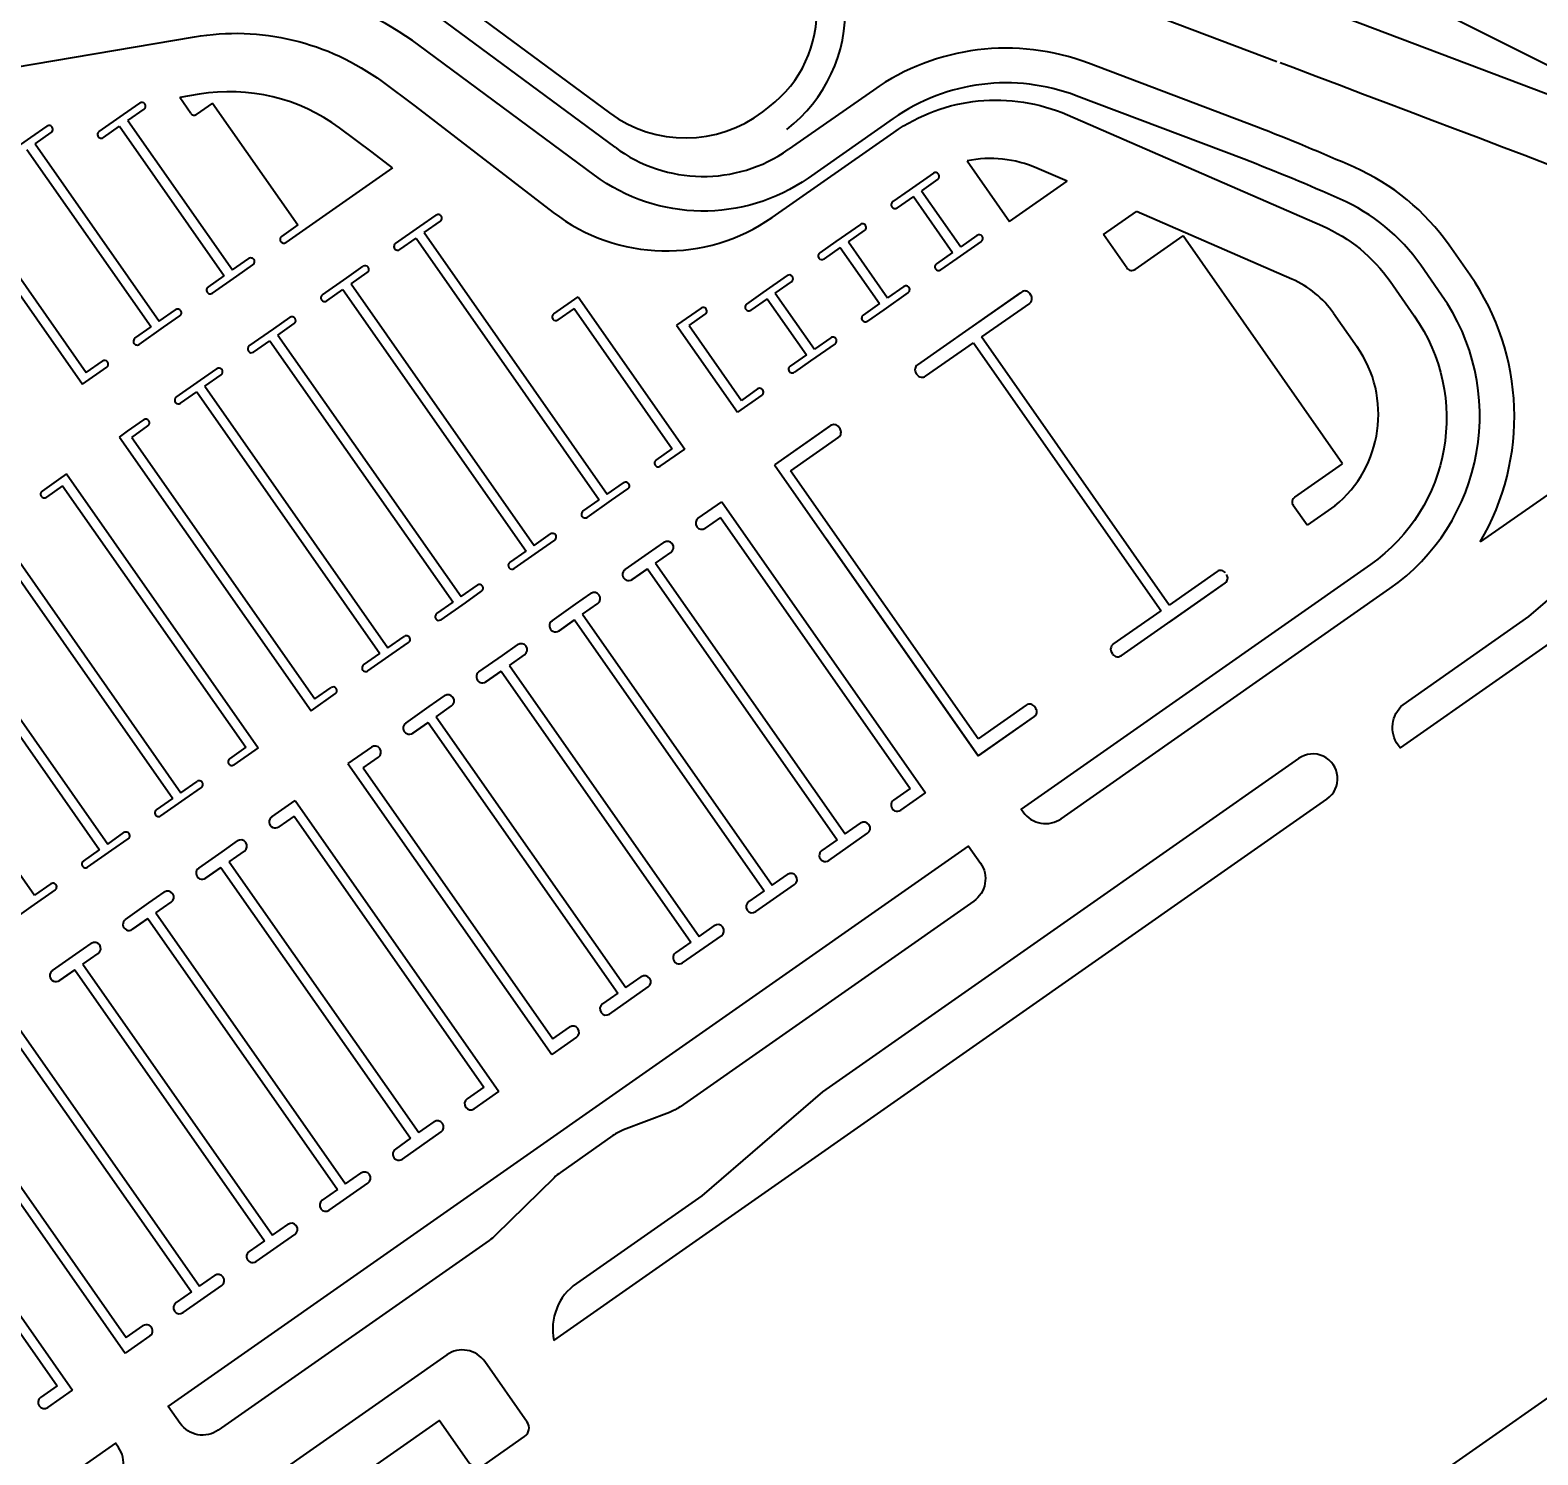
# Model space of a CAD drawing. Header units: millimetres. Extents: x 152904052 to 153933663, y 538271515 to 539240469.
# Drawn here: x 153569656 to 153572697, y 539083246 to 539086119 of the extents above; entities that cross this region are included whole.
import ezdxf
from ezdxf.enums import TextEntityAlignment as Align

# ---------------------------------------------------------------- set-up
doc = ezdxf.new("R2010")
doc.units = ezdxf.units.MM
doc.layers.add('BORD', color=7, linetype='Continuous')
doc.styles.add('IIAC FONT', font='Gulim.ttf')

msp = doc.modelspace()

# ---------------------------------------------------------------- linework, layer by layer
at = {"layer": 'BORD', "color": 137}
for points in [[(153573717, 539085547.9), (153572088.9, 539086362.7, 0.023322), (153570835, 539086918.7)], [(153571147.1, 539085964.9, 0.527725), (153571126.2, 539086364.7, 0.527725)], [(153570824.3, 539085952.5, 0.333935), (153571133.7, 539085954.7, 0.333935)]]:
    msp.add_lwpolyline(points, format="xyb", dxfattribs=at)
at = {"layer": 'BORD', "color": 137, "flags": 128}
for points in [[(153573735.5, 539085521.9), (153573063.6, 539085858.1), (153571908.4, 539086296.1), (153570826.5, 539086900.6)], [(153572170.7, 539086055), (153571376.9, 539086355.9)], [(153570501.3, 539086191.7), (153570824.3, 539085952.5)], [(153570835.8, 539085882.9), (153570481.9, 539086145)], [(153572129.4, 539085924.2), (153571790.5, 539086052.5)], [(153572177.4, 539086053.9), (153572203, 539086044.2), (153572249.7, 539086026.5), (153572296.5, 539086008.7)], [(153571356.7, 539085998.3), (153571185.2, 539085878.2)], [(153572296.5, 539086008.7), (153572343.2, 539085991)], [(153572343.2, 539085991), (153572390, 539085973.3)], [(153572390, 539085973.3), (153572436.7, 539085955.6)], [(153572436.7, 539085955.6), (153572483.5, 539085937.9)], [(153572483.5, 539085937.9), (153572530.2, 539085920.1)], [(153572530.2, 539085920.1), (153572577, 539085902.4), (153572623.7, 539085884.7), (153572670.5, 539085867), (153572717.2, 539085849.2), (153572764, 539085831.5), (153572810.7, 539085813.8), (153572857.5, 539085796.1), (153572875, 539085789.4), (153572902.9, 539085778.7), (153572947.7, 539085760.8), (153572992.1, 539085742.2), (153573036.2, 539085722.9), (153573079.9, 539085702.9), (153573123.5, 539085682.1)], [(153572560.2, 539085625.1), (153572518, 539085685.4)], [(153572739.8, 539085198.5), (153572580.5, 539085087)]]:
    msp.add_lwpolyline(points, dxfattribs=at)
for points in [[(153571181.9, 539085919.1, 0.52436), (153571158.8, 539086412.1)], [(153571790.5, 539086052.5, 0.248218), (153571356.7, 539085998.3)], [(153572326.3, 539085842.6, 0.011634), (153572129.4, 539085924.2)], [(153570835.8, 539085882.9, 0.322552), (153571185.2, 539085878.2)], [(153572518, 539085685.4, 0.13726), (153572326.3, 539085842.6)], [(153572580.5, 539085087, 0.292589), (153572560.2, 539085625.1)]]:
    msp.add_lwpolyline(points, format="xyb", dxfattribs=at)
at = {"layer": 'BORD', "color": 133}
for points in [[(153569340.3, 539085996.2), (153569987.5, 539086105.8, -0.204061), (153570366, 539086015.3), (153570433, 539085965.7), (153570711.2, 539085751.5, 0.327782), (153571152.7, 539085741.5), (153571397.8, 539085913.1, -0.26108), (153571748, 539085948.3), (153572262.2, 539085724.4, -0.138189), (153572398.7, 539085612.8), (153572447.5, 539085543.1, -0.413837), (153572359.2, 539085041.6), (153571654.9, 539084548.4), (153571659.1, 539084542.5, 0.414214), (153571735.7, 539084529), (153572398.4, 539084993.1, 0.414214), (153572502.8, 539085585), (153572460.6, 539085645.2, 0.1373), (153572298.1, 539085778.5, 0.011623), (153572104.4, 539085858.8), (153571765.7, 539085987, 0.248225), (153571396.8, 539085941), (153571225.4, 539085820.9, -0.322554), (153570794.1, 539085826.7), (153570440.2, 539086088.7, 0.204153), (153569956.3, 539086204.5)], [(153570387, 539085841.7), (153570346.2, 539085873.1), (153570280.2, 539085922, 0.204061), (153569996.9, 539085989.8, 0.204061)], [(153570712.6, 539083477), (153572271.5, 539084568.6, 1), (153572214.2, 539084650.5), (153571254.4, 539083978.4), (153571010.6, 539083768.6), (153570758, 539083591.7, 0.300244), (153570712.6, 539083477)], [(153569327, 539082506.7), (153570482.1, 539083315.5), (153570541.8, 539083230.3, 0.414214), (153570571, 539083225.2), (153570653.3, 539083282.8, 0.414214), (153570658.5, 539083312), (153570573, 539083434.1, 0.414214), (153570496.4, 539083447.6), (153569096.2, 539082467.1, 0.414214)]]:
    msp.add_lwpolyline(points, format="xyb", dxfattribs=at)
at = {"layer": 'BORD', "color": 133, "flags": 128}
for points in [[(153569844.5, 539085949.2), (153569877.3, 539085972.2)], [(153569996.9, 539085989.8), (153569958.1, 539085983.2)], [(153569980.5, 539085951.1), (153569958.1, 539085983.2)], [(153570023.8, 539085972.2), (153569991, 539085949.2)], [(153570023.8, 539085972.2), (153570196, 539085726.3)], [(153569795.4, 539085914.8), (153569844.5, 539085949.2)], [(153569853.1, 539085936.9), (153569885.9, 539085959.9)], [(153569853.1, 539085936.9), (153570064.2, 539085635.5)], [(153569608.3, 539085868.1), (153569657.5, 539085902.5)], [(153569657.5, 539085902.5), (153569690.3, 539085925.4)], [(153569666.1, 539085890.2), (153569698.9, 539085913.1)], [(153569804, 539085902.5), (153569836.7, 539085925.5)], [(153569836.7, 539085925.5), (153570047.8, 539085624)], [(153569649.7, 539085878.7), (153569900.4, 539085520.8)], [(153569666.1, 539085890.2), (153569916.7, 539085532.2)], [(153569440.9, 539085863.1), (153569761.5, 539085405.2)], [(153569465.9, 539085862.3), (153569769.3, 539085429)], [(153570387, 539085841.7), (153570171.8, 539085691)], [(153571545.9, 539085855.6), (153571631.6, 539085733.2)], [(153571477.9, 539085830.7), (153571428.8, 539085796.2)], [(153571486.5, 539085818.4), (153571453.8, 539085795.4)], [(153571631.6, 539085733.2), (153571747.5, 539085814.3)], [(153571747.5, 539085814.3), (153571686.6, 539085840.8)], [(153571428.8, 539085796.2), (153571396, 539085773.3)], [(153571437.4, 539085784), (153571404.6, 539085761)], [(153571437.4, 539085784), (153571516.5, 539085670.9)], [(153571453.8, 539085795.4), (153571532.9, 539085682.4)], [(153571820.9, 539085707), (153571887.3, 539085753.5)], [(153572200.9, 539085616.9), (153571887.3, 539085753.5)], [(153570196, 539085726.3), (153570163.2, 539085703.3)], [(153570393.1, 539085688.8), (153570442.3, 539085723.2)], [(153570442.3, 539085723.2), (153570475, 539085746.1)], [(153570450.9, 539085710.9), (153570483.6, 539085733.8)], [(153571330.5, 539085727.4), (153571281.3, 539085693)], [(153570401.7, 539085676.5), (153570434.5, 539085699.4)], [(153570434.5, 539085699.4), (153570803.9, 539085171.9)], [(153570450.9, 539085710.9), (153570820.2, 539085183.4)], [(153571281.3, 539085693), (153571248.6, 539085670.1)], [(153571306.3, 539085692.2), (153571339.1, 539085715.1)], [(153571306.3, 539085692.2), (153571385.5, 539085579.1)], [(153571574.3, 539085693), (153571525.1, 539085658.6)], [(153571565.7, 539085705.3), (153571532.9, 539085682.4)], [(153571868, 539085639.7), (153571820.9, 539085707)], [(153571884.7, 539085636.8), (153571981.3, 539085704.5)], [(153572303.1, 539085244.9), (153571981.3, 539085704.5)], [(153571289.9, 539085680.7), (153571257.2, 539085657.8)], [(153571289.9, 539085680.7), (153571369.1, 539085567.7)], [(153571516.5, 539085670.9), (153571483.8, 539085648)], [(153570064.2, 539085635.5), (153570097, 539085658.4)], [(153570072.8, 539085623.2), (153570105.6, 539085646.1)], [(153570294.8, 539085619.9), (153570327.6, 539085642.9)], [(153570303.4, 539085607.7), (153570336.2, 539085630.6)], [(153571525.1, 539085658.6), (153571492.4, 539085635.7)], [(153570015, 539085601.1), (153570047.8, 539085624)], [(153570023.7, 539085588.8), (153570072.8, 539085623.2)], [(153570245.7, 539085585.5), (153570294.8, 539085619.9)], [(153570303.4, 539085607.7), (153570672.8, 539085080.1)], [(153571183, 539085624.2), (153571133.9, 539085589.8)], [(153571158.9, 539085588.9), (153571191.6, 539085611.9)], [(153571418.2, 539085602.1), (153571385.5, 539085579.1)], [(153570254.3, 539085573.2), (153570287, 539085596.2)], [(153570287, 539085596.2), (153570656.4, 539085068.7)], [(153570712.1, 539085547.1), (153570761.2, 539085581.5)], [(153570761.2, 539085581.5), (153570976.3, 539085274.3)], [(153571133.9, 539085589.8), (153571101.1, 539085566.8)], [(153571142.5, 539085577.5), (153571109.7, 539085554.5)], [(153571142.5, 539085577.5), (153571221.6, 539085464.4)], [(153571158.9, 539085588.9), (153571238, 539085475.9)], [(153571369.1, 539085567.7), (153571336.3, 539085544.7)], [(153571426.8, 539085589.8), (153571377.7, 539085555.4)], [(153571652.9, 539085589.4), (153571445.7, 539085444.3)], [(153571655.4, 539085591.1), (153571542.4, 539085512)], [(153571671.5, 539085568.1), (153571574.9, 539085500.4)], [(153571674.5, 539085584.8), (153571672.1, 539085588.2)], [(153569916.7, 539085532.2), (153569949.5, 539085555.2)], [(153569925.4, 539085519.9), (153569958.1, 539085542.9)], [(153570147.4, 539085516.7), (153570180.1, 539085539.6)], [(153570753.4, 539085557.7), (153570720.7, 539085534.8)], [(153570753.4, 539085557.7), (153570951.3, 539085275.1)], [(153571009.2, 539085558.6), (153570960, 539085524.2)], [(153570985, 539085523.4), (153571017.8, 539085546.3)], [(153571377.7, 539085555.4), (153571344.9, 539085532.4)], [(153572284.9, 539085548.3), (153572332.3, 539085480.6)], [(153569867.6, 539085497.8), (153569900.4, 539085520.8)], [(153569876.2, 539085485.5), (153569925.4, 539085519.9)], [(153570098.2, 539085482.3), (153570147.4, 539085516.7)], [(153570156, 539085504.4), (153570188.7, 539085527.4)], [(153570960, 539085524.2), (153571082.8, 539085348.9)], [(153570985, 539085523.4), (153571090.6, 539085372.6)], [(153570106.8, 539085470), (153570139.6, 539085492.9)], [(153570139.6, 539085492.9), (153570509, 539084965.4)], [(153570156, 539085504.4), (153570525.4, 539084976.9)], [(153571279.4, 539085486.5), (153571230.2, 539085452.1)], [(153571270.8, 539085498.8), (153571238, 539085475.9)], [(153571461.8, 539085421.3), (153571558.5, 539085488.9)], [(153571558.5, 539085488.9), (153571937.1, 539084948.3)], [(153571953.4, 539084959.8), (153571574.9, 539085500.4)], [(153569769.3, 539085429), (153569802.1, 539085451.9)], [(153571221.6, 539085464.4), (153571188.9, 539085441.5)], [(153571230.2, 539085452.1), (153571197.5, 539085429.2)], [(153569761.5, 539085405.2), (153569810.7, 539085439.6)], [(153569999.9, 539085413.5), (153570032.7, 539085436.4)], [(153570008.5, 539085401.2), (153570041.3, 539085424.1)], [(153571445.1, 539085424.2), (153571442.7, 539085427.6)], [(153569950.8, 539085379), (153569999.9, 539085413.5)], [(153569959.4, 539085366.8), (153569992.1, 539085389.7)], [(153569992.1, 539085389.7), (153570361.5, 539084862.2)], [(153570008.5, 539085401.2), (153570377.9, 539084873.6)], [(153571123.3, 539085395.6), (153571090.6, 539085372.6)], [(153571131.9, 539085383.3), (153571082.8, 539085348.9)], [(153569852.5, 539085310.2), (153569885.2, 539085333.2)], [(153569836.1, 539085298.7), (153569852.5, 539085310.2)], [(153569836.1, 539085298.7), (153570222.7, 539084746.6)], [(153569861.1, 539085297.9), (153569893.8, 539085320.9)], [(153569861.1, 539085297.9), (153570230.5, 539084770.4)], [(153571270.4, 539085321.6), (153571157.4, 539085242.4)], [(153571267.9, 539085319.8), (153571157.4, 539085242.4)], [(153571286.5, 539085298.5), (153571189.9, 539085230.8)], [(153571289.5, 539085315.2), (153571287.1, 539085318.6)], [(153570918.5, 539085252.2), (153570951.3, 539085275.1)], [(153570927.1, 539085239.9), (153570976.3, 539085274.3)], [(153571157.4, 539085242.4), (153571568.2, 539084655.7)], [(153572206.5, 539085177.2), (153572303.1, 539085244.9)], [(153569713.2, 539085212.7), (153569680.4, 539085189.8)], [(153569729.6, 539085224.2), (153569713.2, 539085212.7)], [(153569729.6, 539085224.2), (153570116.2, 539084672.1)], [(153570820.2, 539085183.4), (153570853, 539085206.3)], [(153571568.4, 539084690.2), (153571189.9, 539085230.8)], [(153569721.8, 539085200.4), (153569689.1, 539085177.5)], [(153569721.8, 539085200.4), (153570091.2, 539084672.9)], [(153570828.8, 539085171.1), (153570861.6, 539085194)], [(153570771.1, 539085149), (153570803.9, 539085171.9)], [(153570779.7, 539085136.7), (153570828.8, 539085171.1)], [(153571003.6, 539085134.8), (153571050.9, 539085167.8)], [(153571050.9, 539085167.8), (153571461.7, 539084581.1)], [(153572231.4, 539085120.7), (153572203.5, 539085160.5)], [(153572287.3, 539085159.9), (153572231.4, 539085120.7)], [(153571048.6, 539085136.2), (153571017.7, 539085114.6)], [(153571048.6, 539085136.2), (153571431.2, 539084589.8)], [(153569574.4, 539085097.2), (153569943.8, 539084569.6)], [(153569590.8, 539085108.6), (153569960.1, 539084581.1)], [(153570672.8, 539085080.1), (153570705.6, 539085103.1)], [(153570681.4, 539085067.8), (153570714.2, 539085090.8)], [(153570903.4, 539085064.6), (153570934.3, 539085086.2)], [(153571568.2, 539084655.7), (153571261.8, 539085093.2)], [(153570623.6, 539085045.7), (153570656.4, 539085068.7)], [(153570632.3, 539085033.4), (153570681.4, 539085067.8)], [(153570917.5, 539085044.5), (153570948.4, 539085066.1)], [(153570901.1, 539085033), (153571283.7, 539084486.6)], [(153570917.5, 539085044.5), (153571300.1, 539084498.1)], [(153572050.1, 539085027.4), (153571953.4, 539084959.8)], [(153569426.9, 539084993.9), (153569796.3, 539084466.4)], [(153569443.3, 539085005.4), (153569812.7, 539084477.9)], [(153570525.4, 539084976.9), (153570558.1, 539084999.8)], [(153571856.5, 539084857.6), (153572064.6, 539085003.2)], [(153572066.2, 539085004.4), (153571953.2, 539084925.2)], [(153570476.2, 539084942.5), (153570509, 539084965.4)], [(153570484.8, 539084930.2), (153570534, 539084964.6)], [(153570534, 539084964.6), (153570566.7, 539084987.5)], [(153570756, 539084961.3), (153570786.9, 539084983)], [(153570770.1, 539084941.2), (153570801, 539084962.8)], [(153570753.7, 539084929.7), (153571136.3, 539084383.4)], [(153570770.1, 539084941.2), (153571152.6, 539084394.8)], [(153571840.4, 539084880.6), (153571937.1, 539084948.3)], [(153569295.9, 539084902.2), (153569665.2, 539084374.6)], [(153570377.9, 539084873.6), (153570410.7, 539084896.6)], [(153570386.5, 539084861.4), (153570419.3, 539084884.3)], [(153570608.5, 539084858.1), (153570639.4, 539084879.7)], [(153570328.8, 539084839.2), (153570361.5, 539084862.2)], [(153570337.4, 539084826.9), (153570386.5, 539084861.4)], [(153570622.6, 539084838), (153570653.5, 539084859.6)], [(153570622.6, 539084838), (153571005.2, 539084291.6)], [(153571839.8, 539084860.5), (153571837.4, 539084863.9)], [(153570606.2, 539084826.5), (153570988.8, 539084280.1)], [(153570222.7, 539084746.6), (153570271.8, 539084781.1)], [(153570230.5, 539084770.4), (153570263.2, 539084793.3)], [(153570461.1, 539084754.9), (153570492, 539084776.5)], [(153570475.2, 539084734.7), (153570506.1, 539084756.3)], [(153571665.1, 539084757.9), (153571568.4, 539084690.2)], [(153571684.2, 539084751.5), (153571681.8, 539084754.9)], [(153570458.8, 539084723.2), (153570841.4, 539084176.9)], [(153570475.2, 539084734.7), (153570857.8, 539084188.3)], [(153571681.2, 539084734.8), (153571568.2, 539084655.7)], [(153571568.2, 539084655.7), (153571679.6, 539084733.7)], [(153570091.2, 539084672.9), (153570058.4, 539084649.9)], [(153570116.2, 539084672.1), (153570067, 539084637.7)], [(153570344.5, 539084673.2), (153570297.2, 539084640.1)], [(153570297.2, 539084640.1), (153570708.1, 539084053.4)], [(153570327.7, 539084631.5), (153570358.6, 539084653.1)], [(153570327.7, 539084631.5), (153570710.3, 539084085.1)], [(153569960.1, 539084581.1), (153569992.9, 539084604.1)], [(153569911, 539084546.7), (153569943.8, 539084569.6)], [(153569919.6, 539084534.4), (153569968.7, 539084568.8)], [(153569968.7, 539084568.8), (153570001.5, 539084591.8)], [(153570143.5, 539084532.5), (153570190.8, 539084565.6)], [(153570190.8, 539084565.6), (153570601.6, 539083978.8)], [(153571431.2, 539084589.8), (153571397.6, 539084566.4)], [(153571411.8, 539084546.2), (153571461.7, 539084581.1)], [(153570188.5, 539084534), (153570157.6, 539084512.4)], [(153570188.5, 539084534), (153570571, 539083987.6)], [(153571300.1, 539084498.1), (153571330.9, 539084519.7)], [(153569812.7, 539084477.9), (153569845.5, 539084500.8)], [(153569821.3, 539084465.6), (153569854.1, 539084488.5)], [(153570043.3, 539084462.3), (153570074.2, 539084484)], [(153571283.7, 539084486.6), (153571252.9, 539084465)], [(153571267, 539084444.8), (153571345.1, 539084499.5)], [(153569763.5, 539084443.5), (153569796.3, 539084466.4)], [(153569772.1, 539084431.2), (153569821.3, 539084465.6)], [(153570057.4, 539084442.2), (153570088.3, 539084463.8)], [(153570041, 539084430.7), (153570423.6, 539083884.4)], [(153570057.4, 539084442.2), (153570440, 539083895.8)], [(153571152.6, 539084394.8), (153571183.5, 539084416.4)], [(153569706.6, 539084385.3), (153569657.5, 539084350.9)], [(153569698, 539084397.6), (153569665.2, 539084374.6)], [(153571136.3, 539084383.4), (153571105.4, 539084361.8)], [(153571119.6, 539084341.5), (153571197.7, 539084396.2)], [(153569895.9, 539084359.1), (153569926.7, 539084380.7)], [(153569910, 539084339), (153569940.8, 539084360.6)], [(153569657.5, 539084350.9), (153569624.7, 539084327.9)], [(153569893.6, 539084327.5), (153570276.2, 539083781.1)], [(153569910, 539084339), (153570292.5, 539083792.6)], [(153570972.1, 539084238.3), (153571050.2, 539084293)], [(153571005.2, 539084291.6), (153571036, 539084313.2)], [(153569748.4, 539084255.8), (153569779.3, 539084277.5)], [(153570988.8, 539084280.1), (153570958, 539084258.5)], [(153569762.5, 539084235.7), (153569793.4, 539084257.3)], [(153569762.5, 539084235.7), (153570145.1, 539083689.3)], [(153569746.1, 539084224.2), (153570128.7, 539083677.9)], [(153570857.8, 539084188.3), (153570888.6, 539084209.9)], [(153570841.4, 539084176.9), (153570810.5, 539084155.3)], [(153570824.7, 539084135.1), (153570902.8, 539084189.7)], [(153569598.7, 539084121), (153569981.3, 539083574.6)], [(153569615.1, 539084132.5), (153569997.6, 539083586.1)], [(153570710.3, 539084085.1), (153570743.8, 539084108.6)], [(153570758, 539084088.3), (153570708.1, 539084053.4)], [(153569437.1, 539084037.9), (153569848, 539083451.2)], [(153569467.6, 539084029.2), (153569850.2, 539083482.8)], [(153570571, 539083987.6), (153570537.5, 539083964.1)], [(153569330.6, 539083963.3), (153569741.5, 539083376.6)], [(153570551.7, 539083943.9), (153570601.6, 539083978.8)], [(153569328.4, 539083931.7), (153569710.9, 539083385.3)], [(153570406.9, 539083842.5), (153570485, 539083897.2)], [(153570440, 539083895.8), (153570470.8, 539083917.4)], [(153570423.6, 539083884.4), (153570392.8, 539083862.8)], [(153570292.5, 539083792.6), (153570323.4, 539083814.2)], [(153570276.2, 539083781.1), (153570245.3, 539083759.5)], [(153570259.5, 539083739.3), (153570337.5, 539083794)], [(153570112, 539083636), (153570190.1, 539083690.7)], [(153570145.1, 539083689.3), (153570175.9, 539083710.9)], [(153570128.7, 539083677.9), (153570097.9, 539083656.3)], [(153569997.6, 539083586.1), (153570028.5, 539083607.7)], [(153569981.3, 539083574.6), (153569950.4, 539083553)], [(153569964.6, 539083532.8), (153570042.6, 539083587.5)], [(153569850.2, 539083482.8), (153569883.7, 539083506.3)], [(153569897.9, 539083486.1), (153569848, 539083451.2)], [(153569710.9, 539083385.3), (153569677.4, 539083361.9)], [(153569691.6, 539083341.6), (153569741.5, 539083376.6)]]:
    msp.add_lwpolyline(points, dxfattribs=at)
for points in [[(153569885.9, 539085959.9, 1), (153569877.3, 539085972.2)], [(153569980.5, 539085951.1, 0.414214), (153569991, 539085949.2)], [(153569698.9, 539085913.1, 1), (153569690.3, 539085925.4)], [(153569795.4, 539085914.8, 1), (153569804, 539085902.5)], [(153571686.6, 539085840.8, 0.154151), (153571545.9, 539085855.6)], [(153571486.5, 539085818.4, 1), (153571477.9, 539085830.7)], [(153571396, 539085773.3, 1), (153571404.6, 539085761)], [(153570483.6, 539085733.8, 1), (153570475, 539085746.1)], [(153571339.1, 539085715.1, 1), (153571330.5, 539085727.4)], [(153570163.2, 539085703.3, 1), (153570171.8, 539085691)], [(153571574.3, 539085693, 1), (153571565.7, 539085705.3)], [(153570105.6, 539085646.1, 1), (153570097, 539085658.4)], [(153570393.1, 539085688.8, 1), (153570401.7, 539085676.5)], [(153571248.6, 539085670.1, 1), (153571257.2, 539085657.8)], [(153570336.2, 539085630.6, 1), (153570327.6, 539085642.9)], [(153571483.8, 539085648, 1), (153571492.4, 539085635.7)], [(153571868, 539085639.7, 0.414214), (153571884.7, 539085636.8)], [(153570015, 539085601.1, 1), (153570023.7, 539085588.8)], [(153571191.6, 539085611.9, 1), (153571183, 539085624.2)], [(153571426.8, 539085589.8, 1), (153571418.2, 539085602.1)], [(153572284.9, 539085548.3, 0.138189), (153572200.9, 539085616.9)], [(153570245.7, 539085585.5, 1), (153570254.3, 539085573.2)], [(153571672.1, 539085588.2, 0.414214), (153571655.4, 539085591.1)], [(153571671.5, 539085568.1, 0.414214), (153571674.5, 539085584.8)], [(153569958.1, 539085542.9, 1), (153569949.5, 539085555.2)], [(153570188.7, 539085527.4, 1), (153570180.1, 539085539.6)], [(153570712.1, 539085547.1, 1), (153570720.7, 539085534.8)], [(153571017.8, 539085546.3, 1), (153571009.2, 539085558.6)], [(153571101.1, 539085566.8, 1), (153571109.7, 539085554.5)], [(153571336.3, 539085544.7, 1), (153571344.9, 539085532.4)], [(153569867.6, 539085497.8, 1), (153569876.2, 539085485.5)], [(153570098.2, 539085482.3, 1), (153570106.8, 539085470)], [(153571279.4, 539085486.5, 1), (153571270.8, 539085498.8)], [(153572287.3, 539085159.9, 0.393758), (153572332.3, 539085480.6)], [(153569810.7, 539085439.6, 1), (153569802.1, 539085451.9)], [(153570041.3, 539085424.1, 1), (153570032.7, 539085436.4)], [(153571188.9, 539085441.5, 1), (153571197.5, 539085429.2)], [(153571445.7, 539085444.3, 0.414214), (153571442.7, 539085427.6)], [(153571445.1, 539085424.2, 0.414214), (153571461.8, 539085421.3)], [(153571131.9, 539085383.3, 1), (153571123.3, 539085395.6)], [(153569950.8, 539085379, 1), (153569959.4, 539085366.8)], [(153569893.8, 539085320.9, 1), (153569885.2, 539085333.2)], [(153571287.1, 539085318.6, 0.414214), (153571270.4, 539085321.6)], [(153571286.5, 539085298.5, 0.414214), (153571289.5, 539085315.2)], [(153570918.5, 539085252.2, 1), (153570927.1, 539085239.9)], [(153570861.6, 539085194, 1), (153570853, 539085206.3)], [(153569680.4, 539085189.8, 1), (153569689.1, 539085177.5)], [(153572206.5, 539085177.2, 0.414214), (153572203.5, 539085160.5)], [(153570771.1, 539085149, 1), (153570779.7, 539085136.7)], [(153571003.6, 539085134.8, 1), (153571017.7, 539085114.6)], [(153570714.2, 539085090.8, 1), (153570705.6, 539085103.1)], [(153570948.4, 539085066.1, 1), (153570934.3, 539085086.2)], [(153570623.6, 539085045.7, 1), (153570632.3, 539085033.4)], [(153570856.2, 539085031.5, 1.004253), (153570870.3, 539085011.4)], [(153572066.8, 539085024.5, 0.414214), (153572050.1, 539085027.4)], [(153572066.2, 539085004.4, 0.414214), (153572069.2, 539085021.1)], [(153570566.7, 539084987.5, 1), (153570558.1, 539084999.8)], [(153570801, 539084962.8, 1), (153570786.9, 539084983)], [(153570476.2, 539084942.5, 1), (153570484.8, 539084930.2)], [(153570708.7, 539084928.3, 1.004253), (153570722.8, 539084908.1)], [(153570419.3, 539084884.3, 1), (153570410.7, 539084896.6)], [(153570653.5, 539084859.6, 1), (153570639.4, 539084879.7)], [(153571840.4, 539084880.6, 0.414214), (153571837.4, 539084863.9)], [(153570328.8, 539084839.2, 1), (153570337.4, 539084826.9)], [(153571839.8, 539084860.5, 0.414214), (153571856.5, 539084857.6)], [(153570561.3, 539084825, 1.004253), (153570575.4, 539084804.9)], [(153570271.8, 539084781.1, 1), (153570263.2, 539084793.3)], [(153570506.1, 539084756.3, 1), (153570492, 539084776.5)], [(153571681.8, 539084754.9, 0.414214), (153571665.1, 539084757.9)], [(153571681.2, 539084734.8, 0.414214), (153571684.2, 539084751.5)], [(153570413.8, 539084721.8, 1.004253), (153570427.9, 539084701.7)], [(153570358.6, 539084653.1, 1), (153570344.4, 539084673.3)], [(153570058.4, 539084649.9, 1), (153570067, 539084637.7)], [(153570001.5, 539084591.8, 1), (153569992.9, 539084604.1)], [(153571397.6, 539084566.4, 1), (153571411.8, 539084546.2)], [(153569911, 539084546.7, 1), (153569919.6, 539084534.4)], [(153570143.5, 539084532.6, 1), (153570157.6, 539084512.4)], [(153571345.1, 539084499.5, 1), (153571330.9, 539084519.7)], [(153569854.1, 539084488.5, 1), (153569845.5, 539084500.8)], [(153570088.3, 539084463.8, 1), (153570074.2, 539084484)], [(153569763.5, 539084443.5, 1), (153569772.1, 539084431.2)], [(153571252.9, 539084465, 1), (153571267, 539084444.8)], [(153569996.1, 539084429.3, 1.004253), (153570010.2, 539084409.1)], [(153571197.7, 539084396.2, 1), (153571183.5, 539084416.4)], [(153569706.6, 539084385.3, 1), (153569698, 539084397.6)], [(153569940.8, 539084360.6, 1), (153569926.7, 539084380.7)], [(153571105.4, 539084361.8, 1), (153571119.6, 539084341.5)], [(153569848.6, 539084326, 1.004253), (153569862.7, 539084305.9)], [(153571050.2, 539084293, 1), (153571036, 539084313.2)], [(153569793.4, 539084257.3, 1), (153569779.3, 539084277.5)], [(153570958, 539084258.5, 1), (153570972.1, 539084238.3)], [(153569701.2, 539084222.8, 1.004253), (153569715.3, 539084202.6)], [(153570902.8, 539084189.7, 1), (153570888.6, 539084209.9)], [(153570810.5, 539084155.3, 1), (153570824.7, 539084135.1)], [(153570758, 539084088.3, 1), (153570743.8, 539084108.6)], [(153570537.5, 539083964.1, 1), (153570551.7, 539083943.9)], [(153570485, 539083897.2, 1), (153570470.8, 539083917.4)], [(153570392.8, 539083862.8, 1), (153570406.9, 539083842.5)], [(153570337.5, 539083794, 1), (153570323.4, 539083814.2)], [(153570245.3, 539083759.5, 1), (153570259.5, 539083739.3)], [(153570190.1, 539083690.7, 1), (153570175.9, 539083710.9)], [(153570097.9, 539083656.3, 1), (153570112, 539083636)], [(153570042.6, 539083587.5, 1), (153570028.5, 539083607.7)], [(153569950.4, 539083553, 1), (153569964.6, 539083532.8)], [(153569897.9, 539083486.1, 1), (153569883.7, 539083506.3)], [(153569677.4, 539083361.9, 1), (153569691.6, 539083341.6)]]:
    msp.add_lwpolyline(points, format="xyb", dxfattribs=at)
at = {"layer": 'BORD', "color": 137}
msp.add_lwpolyline([(153571133.7, 539085954.7), (153571147.1, 539085964.9)], dxfattribs=at)
at = {"layer": 'BORD', "color": 133}
for points in [[(153571585.1, 539082568.1), (153573732.7, 539084072), (153573691.4, 539084131, -0.414214), (153573694, 539084145.7), (153573726.8, 539084168.6), (153573106.7, 539085054.1), (153573074, 539085031.2, -0.414214), (153573058.4, 539085033.9), (153573018.1, 539085091.4), (153572419, 539084671.8), (153572415.1, 539084677.3, -0.390331), (153572424.9, 539084758.9), (153572678.6, 539084936.5), (153572863.9, 539085096, -0.859446), (153573654.9, 539083882.9), (153572088.2, 539082785.9), (153571808.6, 539082629), (153571607.1, 539082487.9, -0.414214), (153571552.6, 539082497.5), (153571530.1, 539082529.6)], [(153570967.1, 539083948.1, -0.061085), (153570945.6, 539083936.7), (153570853.1, 539083901.2, 0.061322), (153570831.5, 539083889.8), (153570725.5, 539083815.5, 0.041311), (153570712.8, 539083805), (153570594.4, 539083688.8, -0.041075), (153570581.8, 539083678.3), (153570035.6, 539083295.8, -0.414214), (153569959, 539083309.3), (153569934.8, 539083343.9), (153571548.5, 539084473.8), (153571572.7, 539084439.3, -0.414214), (153571559.2, 539084362.7)], [(153568968.8, 539082667.5), (153568484.7, 539083358.8), (153568481.7, 539083356.7, 0.414214), (153568468.2, 539083280.1), (153568552, 539083160.4), (153568709.7, 539082879.4), (153568904.4, 539082601.3, 0.414214), (153569015.9, 539082581.6), (153569456.9, 539082890.5), (153569700.9, 539083100.4), (153569820.9, 539083184.4, 0.414214), (153569834.4, 539083261), (153569828.5, 539083269.4)]]:
    msp.add_lwpolyline(points, format="xyb", close=True, dxfattribs=at)
for points in [[(153570856.2, 539085031.5), (153570903.4, 539085064.6)], [(153570708.7, 539084928.3), (153570756, 539084961.3)], [(153570561.3, 539084825), (153570608.5, 539084858.1)], [(153570413.8, 539084721.8), (153570461.1, 539084754.9)], [(153569996.1, 539084429.3), (153570043.3, 539084462.3)], [(153569848.6, 539084326), (153569895.9, 539084359.1)], [(153569701.2, 539084222.8), (153569748.4, 539084255.8)]]:
    msp.add_lwpolyline(points, dxfattribs=at)
for points in [[(153570901.1, 539085033), (153570870.3, 539085011.4)], [(153570753.7, 539084929.7), (153570722.8, 539084908.1)], [(153570606.2, 539084826.5), (153570575.4, 539084804.9)], [(153570458.8, 539084723.2), (153570427.9, 539084701.7)], [(153570041, 539084430.7), (153570010.2, 539084409.1)], [(153569893.6, 539084327.5), (153569862.7, 539084305.9)], [(153569746.1, 539084224.2), (153569715.3, 539084202.6)]]:
    msp.add_lwpolyline(points, close=True, dxfattribs=at)

# ---------------------------------------------------------------- texts
at = {"layer": 'BORD', "color": 7, "linetype": 'Continuous', "lineweight": -3, "style": 'IIAC FONT'}
msp.add_text('PARTIAL SITE PLAN', height=5760, rotation=35, dxfattribs=at).set_placement((153601935.6, 539062021.1), align=Align.MIDDLE_CENTER)

doc.saveas('drawing.dxf')
